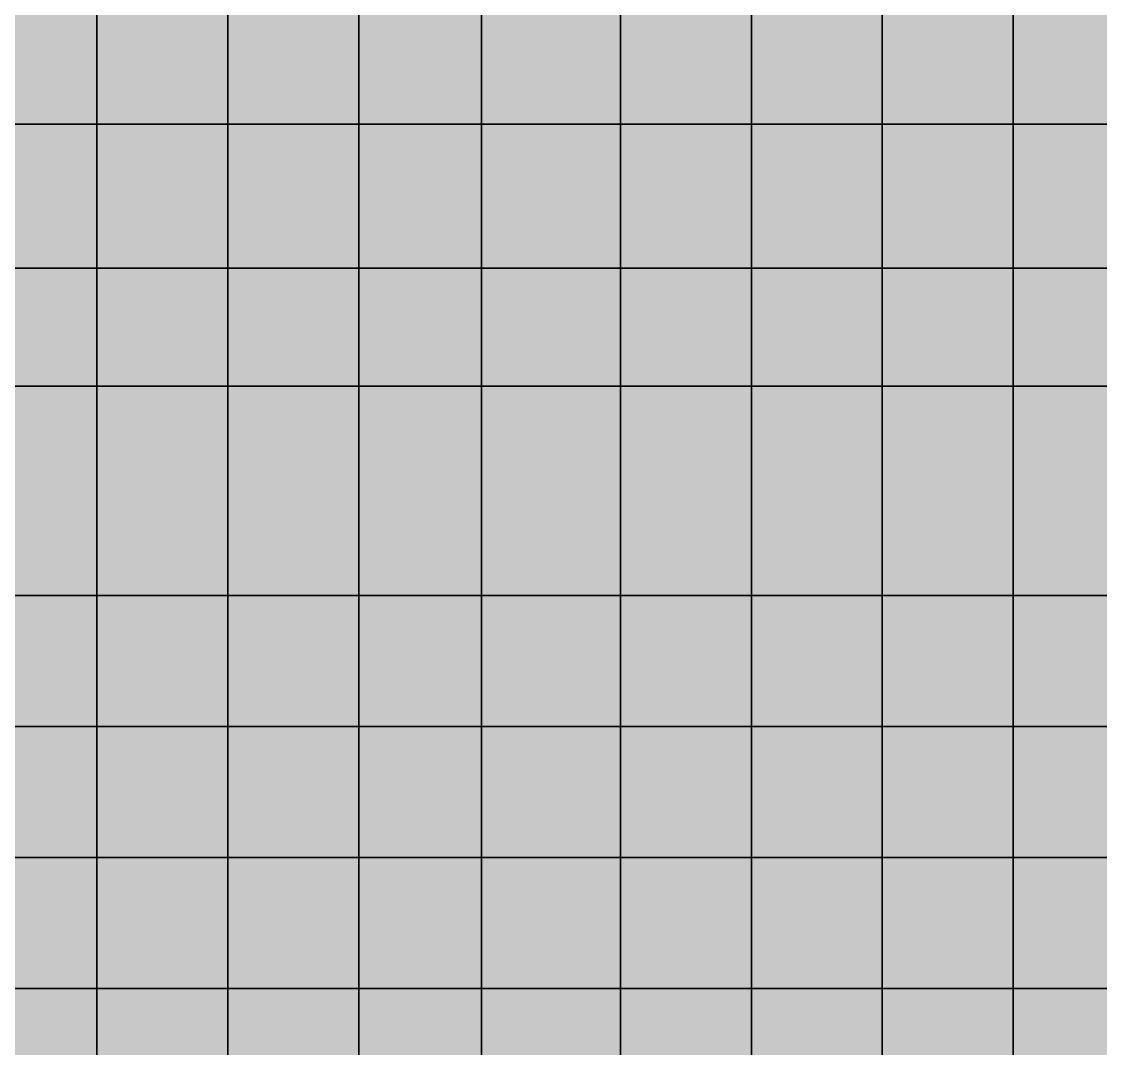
# Model space of a CAD drawing. Header units: inches. Extents: x -100 to 147, y -140 to 41.
# Drawn here: x 8.74 to 16.98, y -33.56 to -25.72 of the extents above; entities that cross this region are included whole.
import ezdxf

# ---------------------------------------------------------------- set-up
doc = ezdxf.new("R2010")
doc.units = ezdxf.units.IN
doc.header["$MEASUREMENT"] = 0
for name, color, linetype in [('Contour 1-01', 7, 'Continuous'), ('Contour 1-02', 7, 'Continuous'), ('Contour 1-03', 7, 'Continuous'), ('Mesh-Ag1', 7, 'Continuous'), ('Mesh-CDM(100%)_Ac1①', 7, 'Continuous'), ('Mesh-CDM(50%)_Ac1①', 7, 'Continuous'), ('Mesh-CDM(50%)_Acs', 7, 'Continuous'), ('Undeformed Mesh-Ag1', 7, 'Continuous'), ('Undeformed Mesh-CDM(100%)_Ac1①', 7, 'Continuous'), ('Undeformed Mesh-CDM(50%)_Ac1①', 7, 'Continuous'), ('Undeformed Mesh-CDM(50%)_Acs', 7, 'Continuous')]:
    doc.layers.add(name, color=color, linetype=linetype)

msp = doc.modelspace()

# ---------------------------------------------------------------- linework, layer by layer
at = {"color": 7, "true_color": 0xffffff, "transparency": 33554687}
for points in [[(8.311025, -26.5), (9.311025, -26.5), (9.311025, -25.5)], [(8.311025, -26.5), (9.311025, -25.5), (8.311025, -25.5)], [(9.311025, -26.5), (10.31103, -26.5), (10.31103, -25.5)], [(9.311025, -26.5), (10.31103, -25.5), (9.311025, -25.5)], [(10.31103, -26.5), (11.31103, -26.5), (11.31103, -25.5)], [(10.31103, -26.5), (11.31103, -25.5), (10.31103, -25.5)], [(11.31103, -26.5), (12.25, -26.5), (12.25, -25.5)], [(11.31103, -26.5), (12.25, -25.5), (11.31103, -25.5)], [(12.25, -26.5), (13.31103, -26.5), (13.31103, -25.5)], [(12.25, -26.5), (13.31103, -25.5), (12.25, -25.5)], [(13.31103, -26.5), (14.31103, -26.5), (14.31103, -25.5)], [(13.31103, -26.5), (14.31103, -25.5), (13.31103, -25.5)], [(14.31103, -26.5), (15.31103, -26.5), (15.31103, -25.5)], [(14.31103, -26.5), (15.31103, -25.5), (14.31103, -25.5)], [(15.31103, -26.5), (16.31103, -26.5), (16.31103, -25.5)], [(15.31103, -26.5), (16.31103, -25.5), (15.31103, -25.5)], [(16.31103, -26.5), (17.31103, -26.5), (17.31103, -25.5)], [(16.31103, -26.5), (17.31103, -25.5), (16.31103, -25.5)], [(8.311025, -27.6), (9.311025, -27.6), (9.311025, -26.5)], [(8.311025, -27.6), (9.311025, -26.5), (8.311025, -26.5)], [(9.311025, -27.6), (10.31103, -27.6), (10.31103, -26.5)], [(9.311025, -27.6), (10.31103, -26.5), (9.311025, -26.5)], [(10.31103, -27.6), (11.31103, -27.6), (11.31103, -26.5)], [(10.31103, -27.6), (11.31103, -26.5), (10.31103, -26.5)], [(11.31103, -27.6), (12.25, -27.6), (12.25, -26.5)], [(11.31103, -27.6), (12.25, -26.5), (11.31103, -26.5)], [(12.25, -27.6), (13.31103, -27.6), (13.31103, -26.5)], [(12.25, -27.6), (13.31103, -26.5), (12.25, -26.5)], [(13.31103, -27.6), (14.31103, -27.6), (14.31103, -26.5)], [(13.31103, -27.6), (14.31103, -26.5), (13.31103, -26.5)], [(14.31103, -27.6), (15.31103, -27.6), (15.31103, -26.5)], [(14.31103, -27.6), (15.31103, -26.5), (14.31103, -26.5)], [(15.31103, -27.6), (16.31103, -27.6), (16.31103, -26.5)], [(15.31103, -27.6), (16.31103, -26.5), (15.31103, -26.5)], [(16.31103, -27.6), (17.31103, -27.6), (17.31103, -26.5)], [(16.31103, -27.6), (17.31103, -26.5), (16.31103, -26.5)], [(8.311025, -28.5), (9.311025, -28.5), (9.311025, -27.6)], [(8.311025, -28.5), (9.311025, -27.6), (8.311025, -27.6)], [(9.311025, -28.5), (10.31103, -28.5), (10.31103, -27.6)], [(9.311025, -28.5), (10.31103, -27.6), (9.311025, -27.6)], [(10.31103, -28.5), (11.31103, -28.5), (11.31103, -27.6)], [(10.31103, -28.5), (11.31103, -27.6), (10.31103, -27.6)], [(11.31103, -28.5), (12.25, -28.5), (12.25, -27.6)], [(11.31103, -28.5), (12.25, -27.6), (11.31103, -27.6)], [(12.25, -28.5), (13.31103, -28.5), (13.31103, -27.6)], [(12.25, -28.5), (13.31103, -27.6), (12.25, -27.6)], [(13.31103, -28.5), (14.31103, -28.5), (14.31103, -27.6)], [(13.31103, -28.5), (14.31103, -27.6), (13.31103, -27.6)], [(14.31103, -28.5), (15.31103, -28.5), (15.31103, -27.6)], [(14.31103, -28.5), (15.31103, -27.6), (14.31103, -27.6)], [(15.31103, -28.5), (16.31103, -28.5), (16.31103, -27.6)], [(15.31103, -28.5), (16.31103, -27.6), (15.31103, -27.6)], [(16.31103, -28.5), (17.31103, -28.5), (17.31103, -27.6)], [(16.31103, -28.5), (17.31103, -27.6), (16.31103, -27.6)], [(9.311025, -28.5), (8.311025, -28.5), (8.311025, -30.1)], [(9.311025, -28.5), (8.311025, -30.1), (9.311025, -30.1)], [(10.31103, -28.5), (9.311025, -28.5), (9.311025, -30.1)], [(10.31103, -28.5), (9.311025, -30.1), (10.31103, -30.1)], [(10.31103, -28.5), (10.31103, -30.1), (11.31103, -30.1)], [(10.31103, -28.5), (11.31103, -30.1), (11.31103, -28.5)], [(12.25, -28.5), (11.31103, -28.5), (11.31103, -30.1)], [(12.25, -28.5), (11.31103, -30.1), (12.25, -30.1)], [(13.31103, -28.5), (12.25, -28.5), (12.25, -30.1)], [(13.31103, -28.5), (12.25, -30.1), (13.31103, -30.1)], [(13.31103, -28.5), (13.31103, -30.1), (14.31103, -30.1)], [(13.31103, -28.5), (14.31103, -30.1), (14.31103, -28.5)], [(15.31103, -28.5), (14.31103, -28.5), (14.31103, -30.1)], [(15.31103, -28.5), (14.31103, -30.1), (15.31103, -30.1)], [(16.31103, -28.5), (15.31103, -28.5), (15.31103, -30.1)], [(16.31103, -28.5), (15.31103, -30.1), (16.31103, -30.1)], [(17.31103, -28.5), (16.31103, -28.5), (16.31103, -30.1)], [(17.31103, -28.5), (16.31103, -30.1), (17.31103, -30.1)], [(8.311025, -31.1), (9.311025, -31.1), (9.311025, -30.1)], [(8.311025, -31.1), (9.311025, -30.1), (8.311025, -30.1)], [(9.311025, -31.1), (10.31103, -31.1), (10.31103, -30.1)], [(9.311025, -31.1), (10.31103, -30.1), (9.311025, -30.1)], [(10.31103, -31.1), (11.31103, -31.1), (11.31103, -30.1)], [(10.31103, -31.1), (11.31103, -30.1), (10.31103, -30.1)], [(11.31103, -31.1), (12.25, -31.1), (12.25, -30.1)], [(11.31103, -31.1), (12.25, -30.1), (11.31103, -30.1)], [(12.25, -31.1), (13.31103, -31.1), (13.31103, -30.1)], [(12.25, -31.1), (13.31103, -30.1), (12.25, -30.1)], [(13.31103, -31.1), (14.31103, -31.1), (14.31103, -30.1)], [(13.31103, -31.1), (14.31103, -30.1), (13.31103, -30.1)], [(14.31103, -31.1), (15.31103, -31.1), (15.31103, -30.1)], [(14.31103, -31.1), (15.31103, -30.1), (14.31103, -30.1)], [(15.31103, -31.1), (16.31103, -31.1), (16.31103, -30.1)], [(15.31103, -31.1), (16.31103, -30.1), (15.31103, -30.1)], [(16.31103, -31.1), (17.31103, -31.1), (17.31103, -30.1)], [(16.31103, -31.1), (17.31103, -30.1), (16.31103, -30.1)], [(9.311025, -31.1), (8.311025, -31.1), (8.311025, -32.1)], [(9.311025, -31.1), (8.311025, -32.1), (9.311025, -32.1)], [(10.31103, -31.1), (9.311025, -31.1), (9.311025, -32.1)], [(10.31103, -31.1), (9.311025, -32.1), (10.31103, -32.1)], [(10.31103, -31.1), (10.31103, -32.1), (11.31103, -32.1)], [(10.31103, -31.1), (11.31103, -32.1), (11.31103, -31.1)], [(12.25, -31.1), (11.31103, -31.1), (11.31103, -32.1)], [(12.25, -31.1), (11.31103, -32.1), (12.25, -32.1)], [(13.31103, -31.1), (12.25, -31.1), (12.25, -32.1)], [(13.31103, -31.1), (12.25, -32.1), (13.31103, -32.1)], [(13.31103, -31.1), (13.31103, -32.1), (14.31103, -32.1)], [(13.31103, -31.1), (14.31103, -32.1), (14.31103, -31.1)], [(15.31103, -31.1), (14.31103, -31.1), (14.31103, -32.1)], [(15.31103, -31.1), (14.31103, -32.1), (15.31103, -32.1)], [(16.31103, -31.1), (15.31103, -31.1), (15.31103, -32.1)], [(16.31103, -31.1), (15.31103, -32.1), (16.31103, -32.1)], [(17.31103, -31.1), (16.31103, -31.1), (16.31103, -32.1)], [(17.31103, -31.1), (16.31103, -32.1), (17.31103, -32.1)], [(8.311025, -33.1), (9.311025, -33.1), (9.311025, -32.1)], [(8.311025, -33.1), (9.311025, -32.1), (8.311025, -32.1)], [(9.311025, -33.1), (10.31103, -33.1), (10.31103, -32.1)], [(9.311025, -33.1), (10.31103, -32.1), (9.311025, -32.1)], [(10.31103, -33.1), (11.31103, -33.1), (11.31103, -32.1)], [(10.31103, -33.1), (11.31103, -32.1), (10.31103, -32.1)], [(11.31103, -33.1), (12.25, -33.1), (12.25, -32.1)], [(11.31103, -33.1), (12.25, -32.1), (11.31103, -32.1)], [(12.25, -33.1), (13.31103, -33.1), (13.31103, -32.1)], [(12.25, -33.1), (13.31103, -32.1), (12.25, -32.1)], [(13.31103, -33.1), (14.31103, -33.1), (14.31103, -32.1)], [(13.31103, -33.1), (14.31103, -32.1), (13.31103, -32.1)], [(14.31103, -33.1), (15.31103, -33.1), (15.31103, -32.1)], [(14.31103, -33.1), (15.31103, -32.1), (14.31103, -32.1)], [(15.31103, -33.1), (16.31103, -33.1), (16.31103, -32.1)], [(15.31103, -33.1), (16.31103, -32.1), (15.31103, -32.1)], [(16.31103, -33.1), (17.31103, -33.1), (17.31103, -32.1)], [(16.31103, -33.1), (17.31103, -32.1), (16.31103, -32.1)], [(8.311025, -33.9), (9.311025, -33.9), (9.311025, -33.1)], [(8.311025, -33.9), (9.311025, -33.1), (8.311025, -33.1)], [(9.311025, -33.9), (10.31103, -33.9), (10.31103, -33.1)], [(9.311025, -33.9), (10.31103, -33.1), (9.311025, -33.1)], [(10.31103, -33.9), (11.31103, -33.9), (11.31103, -33.1)], [(10.31103, -33.9), (11.31103, -33.1), (10.31103, -33.1)], [(11.31103, -33.9), (12.25, -33.9), (12.25, -33.1)], [(11.31103, -33.9), (12.25, -33.1), (11.31103, -33.1)], [(12.25, -33.9), (13.31103, -33.9), (13.31103, -33.1)], [(12.25, -33.9), (13.31103, -33.1), (12.25, -33.1)], [(13.31103, -33.9), (14.31103, -33.9), (14.31103, -33.1)], [(13.31103, -33.9), (14.31103, -33.1), (13.31103, -33.1)], [(14.31103, -33.9), (15.31103, -33.9), (15.31103, -33.1)], [(14.31103, -33.9), (15.31103, -33.1), (14.31103, -33.1)], [(15.31103, -33.9), (16.31103, -33.9), (16.31103, -33.1)], [(15.31103, -33.9), (16.31103, -33.1), (15.31103, -33.1)], [(16.31103, -33.9), (17.31103, -33.9), (17.31103, -33.1)], [(16.31103, -33.9), (17.31103, -33.1), (16.31103, -33.1)]]:
    msp.add_solid(points, dxfattribs=at)
at = {"layer": 'Contour 1-01', "color": 5, "true_color": 0x0000ff}
for points in [[(8.311025, -26.5), (9.311025, -26.5), (9.311025, -25.5)], [(8.311025, -26.5), (9.311025, -25.5), (8.311025, -25.5)], [(9.311025, -26.5), (10.31103, -26.5), (10.31103, -25.5)], [(9.311025, -26.5), (10.31103, -25.5), (9.311025, -25.5)], [(10.31103, -26.5), (11.31103, -26.5), (11.31103, -25.5)], [(10.31103, -26.5), (11.31103, -25.5), (10.31103, -25.5)], [(11.31103, -26.5), (12.25, -26.5), (12.25, -25.5)], [(11.31103, -26.5), (12.25, -25.5), (11.31103, -25.5)], [(12.25, -26.5), (13.31103, -26.5), (13.31103, -25.5)], [(12.25, -26.5), (13.31103, -25.5), (12.25, -25.5)], [(13.31103, -26.5), (14.31103, -26.5), (14.31103, -25.5)], [(13.31103, -26.5), (14.31103, -25.5), (13.31103, -25.5)], [(14.31103, -26.5), (15.31103, -26.5), (15.31103, -25.5)], [(14.31103, -26.5), (15.31103, -25.5), (14.31103, -25.5)], [(15.31103, -26.5), (16.31103, -26.5), (16.31103, -25.5)], [(15.31103, -26.5), (16.31103, -25.5), (15.31103, -25.5)], [(16.31103, -26.5), (17.31103, -26.5), (17.31103, -25.5)], [(16.31103, -26.5), (17.31103, -25.5), (16.31103, -25.5)], [(8.311025, -27.6), (9.311025, -27.6), (9.311025, -26.5)], [(8.311025, -27.6), (9.311025, -26.5), (8.311025, -26.5)], [(9.311025, -27.6), (10.31103, -27.6), (10.31103, -26.5)], [(9.311025, -27.6), (10.31103, -26.5), (9.311025, -26.5)], [(10.31103, -27.6), (11.31103, -27.6), (11.31103, -26.5)], [(10.31103, -27.6), (11.31103, -26.5), (10.31103, -26.5)], [(11.31103, -27.6), (12.25, -27.6), (12.25, -26.5)], [(11.31103, -27.6), (12.25, -26.5), (11.31103, -26.5)], [(12.25, -27.6), (13.31103, -27.6), (13.31103, -26.5)], [(12.25, -27.6), (13.31103, -26.5), (12.25, -26.5)], [(13.31103, -27.6), (14.31103, -27.6), (14.31103, -26.5)], [(13.31103, -27.6), (14.31103, -26.5), (13.31103, -26.5)], [(14.31103, -27.6), (15.31103, -27.6), (15.31103, -26.5)], [(14.31103, -27.6), (15.31103, -26.5), (14.31103, -26.5)], [(15.31103, -27.6), (16.31103, -27.6), (16.31103, -26.5)], [(15.31103, -27.6), (16.31103, -26.5), (15.31103, -26.5)], [(16.31103, -27.6), (17.31103, -27.6), (17.31103, -26.5)], [(16.31103, -27.6), (17.31103, -26.5), (16.31103, -26.5)], [(8.311025, -28.5), (9.311025, -28.5), (9.311025, -27.6)], [(8.311025, -28.5), (9.311025, -27.6), (8.311025, -27.6)], [(9.311025, -28.5), (10.31103, -28.5), (10.31103, -27.6)], [(9.311025, -28.5), (10.31103, -27.6), (9.311025, -27.6)], [(10.31103, -28.5), (11.31103, -28.5), (11.31103, -27.6)], [(10.31103, -28.5), (11.31103, -27.6), (10.31103, -27.6)], [(11.31103, -28.5), (12.25, -28.5), (12.25, -27.6)], [(11.31103, -28.5), (12.25, -27.6), (11.31103, -27.6)], [(12.25, -28.5), (13.31103, -28.5), (13.31103, -27.6)], [(12.25, -28.5), (13.31103, -27.6), (12.25, -27.6)], [(13.31103, -28.5), (14.31103, -28.5), (14.31103, -27.6)], [(13.31103, -28.5), (14.31103, -27.6), (13.31103, -27.6)], [(14.31103, -28.5), (15.31103, -28.5), (15.31103, -27.6)], [(14.31103, -28.5), (15.31103, -27.6), (14.31103, -27.6)], [(15.31103, -28.5), (16.31103, -28.5), (16.31103, -27.6)], [(15.31103, -28.5), (16.31103, -27.6), (15.31103, -27.6)], [(16.31103, -28.5), (17.31103, -28.5), (17.31103, -27.6)], [(16.31103, -28.5), (17.31103, -27.6), (16.31103, -27.6)], [(9.311025, -28.5), (8.311025, -28.5), (8.311025, -30.1)], [(9.311025, -28.5), (8.311025, -30.1), (9.311025, -30.1)], [(10.31103, -28.5), (9.311025, -28.5), (9.311025, -30.1)], [(10.31103, -28.5), (9.311025, -30.1), (10.31103, -30.1)], [(10.31103, -28.5), (10.31103, -30.1), (11.31103, -30.1)], [(10.31103, -28.5), (11.31103, -30.1), (11.31103, -28.5)], [(12.25, -28.5), (11.31103, -28.5), (11.31103, -30.1)], [(12.25, -28.5), (11.31103, -30.1), (12.25, -30.1)], [(13.31103, -28.5), (12.25, -28.5), (12.25, -30.1)], [(13.31103, -28.5), (12.25, -30.1), (13.31103, -30.1)], [(13.31103, -28.5), (13.31103, -30.1), (14.31103, -30.1)], [(13.31103, -28.5), (14.31103, -30.1), (14.31103, -28.5)], [(15.31103, -28.5), (14.31103, -28.5), (14.31103, -30.1)], [(15.31103, -28.5), (14.31103, -30.1), (15.31103, -30.1)], [(16.31103, -28.5), (15.31103, -28.5), (15.31103, -30.1)], [(16.31103, -28.5), (15.31103, -30.1), (16.31103, -30.1)], [(17.31103, -28.5), (16.31103, -28.5), (16.31103, -30.1)], [(17.31103, -28.5), (16.31103, -30.1), (17.31103, -30.1)], [(8.311025, -31.1), (9.311025, -31.1), (9.311025, -30.1)], [(8.311025, -31.1), (9.311025, -30.1), (8.311025, -30.1)], [(9.311025, -31.1), (10.31103, -31.1), (10.31103, -30.1)], [(9.311025, -31.1), (10.31103, -30.1), (9.311025, -30.1)], [(10.31103, -31.1), (11.31103, -31.1), (11.31103, -30.1)], [(10.31103, -31.1), (11.31103, -30.1), (10.31103, -30.1)], [(11.31103, -31.1), (12.25, -31.1), (12.25, -30.1)], [(11.31103, -31.1), (12.25, -30.1), (11.31103, -30.1)], [(12.25, -31.1), (13.31103, -31.1), (13.31103, -30.1)], [(12.25, -31.1), (13.31103, -30.1), (12.25, -30.1)], [(13.31103, -31.1), (14.31103, -31.1), (14.31103, -30.1)], [(13.31103, -31.1), (14.31103, -30.1), (13.31103, -30.1)], [(14.31103, -31.1), (15.31103, -31.1), (15.31103, -30.1)], [(14.31103, -31.1), (15.31103, -30.1), (14.31103, -30.1)], [(15.31103, -31.1), (16.31103, -31.1), (16.31103, -30.1)], [(15.31103, -31.1), (16.31103, -30.1), (15.31103, -30.1)], [(16.31103, -31.1), (17.31103, -31.1), (17.31103, -30.1)], [(16.31103, -31.1), (17.31103, -30.1), (16.31103, -30.1)], [(9.311025, -31.1), (8.311025, -31.1), (8.311025, -32.1)], [(9.311025, -31.1), (8.311025, -32.1), (9.311025, -32.1)], [(10.31103, -31.1), (9.311025, -31.1), (9.311025, -32.1)], [(10.31103, -31.1), (9.311025, -32.1), (10.31103, -32.1)], [(10.31103, -31.1), (10.31103, -32.1), (11.31103, -32.1)], [(10.31103, -31.1), (11.31103, -32.1), (11.31103, -31.1)], [(12.25, -31.1), (11.31103, -31.1), (11.31103, -32.1)], [(12.25, -31.1), (11.31103, -32.1), (12.25, -32.1)], [(13.31103, -31.1), (12.25, -31.1), (12.25, -32.1)], [(13.31103, -31.1), (12.25, -32.1), (13.31103, -32.1)], [(13.31103, -31.1), (13.31103, -32.1), (14.31103, -32.1)], [(13.31103, -31.1), (14.31103, -32.1), (14.31103, -31.1)], [(15.31103, -31.1), (14.31103, -31.1), (14.31103, -32.1)], [(15.31103, -31.1), (14.31103, -32.1), (15.31103, -32.1)], [(16.31103, -31.1), (15.31103, -31.1), (15.31103, -32.1)], [(16.31103, -31.1), (15.31103, -32.1), (16.31103, -32.1)], [(17.31103, -31.1), (16.31103, -31.1), (16.31103, -32.1)], [(17.31103, -31.1), (16.31103, -32.1), (17.31103, -32.1)], [(8.311025, -33.1), (9.311025, -33.1), (9.311025, -32.1)], [(8.311025, -33.1), (9.311025, -32.1), (8.311025, -32.1)], [(9.311025, -33.1), (10.31103, -33.1), (10.31103, -32.1)], [(9.311025, -33.1), (10.31103, -32.1), (9.311025, -32.1)], [(10.31103, -33.1), (11.31103, -33.1), (11.31103, -32.1)], [(10.31103, -33.1), (11.31103, -32.1), (10.31103, -32.1)], [(11.31103, -33.1), (12.25, -33.1), (12.25, -32.1)], [(11.31103, -33.1), (12.25, -32.1), (11.31103, -32.1)], [(12.25, -33.1), (13.31103, -33.1), (13.31103, -32.1)], [(12.25, -33.1), (13.31103, -32.1), (12.25, -32.1)], [(13.31103, -33.1), (14.31103, -33.1), (14.31103, -32.1)], [(13.31103, -33.1), (14.31103, -32.1), (13.31103, -32.1)], [(14.31103, -33.1), (15.31103, -33.1), (15.31103, -32.1)], [(14.31103, -33.1), (15.31103, -32.1), (14.31103, -32.1)], [(15.31103, -33.1), (16.31103, -33.1), (16.31103, -32.1)], [(15.31103, -33.1), (16.31103, -32.1), (15.31103, -32.1)], [(16.31103, -33.1), (17.31103, -33.1), (17.31103, -32.1)], [(16.31103, -33.1), (17.31103, -32.1), (16.31103, -32.1)]]:
    msp.add_solid(points, dxfattribs=at)
at = {"layer": 'Contour 1-02', "color": 150, "true_color": 0x0071ff}
for points in [[(8.311025, -33.9), (9.311025, -33.9), (9.311025, -33.1)], [(8.311025, -33.9), (9.311025, -33.1), (8.311025, -33.1)], [(9.311025, -33.9), (10.31103, -33.9), (10.31103, -33.1)], [(9.311025, -33.9), (10.31103, -33.1), (9.311025, -33.1)], [(10.31103, -33.9), (11.31103, -33.9), (11.31103, -33.1)], [(10.31103, -33.9), (11.31103, -33.1), (10.31103, -33.1)], [(11.31103, -33.9), (12.25, -33.9), (12.25, -33.1)], [(11.31103, -33.9), (12.25, -33.1), (11.31103, -33.1)], [(12.25, -33.9), (13.31103, -33.9), (13.31103, -33.1)], [(12.25, -33.9), (13.31103, -33.1), (12.25, -33.1)], [(13.31103, -33.9), (14.31103, -33.9), (14.31103, -33.1)], [(13.31103, -33.9), (14.31103, -33.1), (13.31103, -33.1)], [(14.31103, -33.9), (15.31103, -33.9), (15.31103, -33.1)], [(14.31103, -33.9), (15.31103, -33.1), (14.31103, -33.1)], [(15.31103, -33.9), (16.31103, -33.9), (16.31103, -33.1)], [(15.31103, -33.9), (16.31103, -33.1), (15.31103, -33.1)]]:
    msp.add_solid(points, dxfattribs=at)
at = {"layer": 'Contour 1-03', "color": 4, "true_color": 0x00e2ff}
for points in [[(16.31103, -33.9), (17.31103, -33.9), (17.31103, -33.1)], [(16.31103, -33.9), (17.31103, -33.1), (16.31103, -33.1)]]:
    msp.add_solid(points, dxfattribs=at)
at = {"layer": 'Mesh-Ag1', "color": 18, "true_color": 0x000000, "transparency": 33554559}
for p, q in [((9.311025, -33.1), (8.311025, -33.1)), ((9.311025, -33.9), (9.311025, -33.1)), ((10.31103, -33.1), (9.311025, -33.1)), ((9.311025, -33.1), (9.311025, -33.9)), ((10.31103, -33.9), (10.31103, -33.1)), ((11.31103, -33.1), (10.31103, -33.1)), ((10.31103, -33.1), (10.31103, -33.9)), ((11.31103, -33.9), (11.31103, -33.1)), ((12.25, -33.1), (11.31103, -33.1)), ((11.31103, -33.1), (11.31103, -33.9)), ((12.25, -33.9), (12.25, -33.1)), ((13.31103, -33.1), (12.25, -33.1)), ((12.25, -33.1), (12.25, -33.9)), ((13.31103, -33.9), (13.31103, -33.1)), ((14.31103, -33.1), (13.31103, -33.1)), ((13.31103, -33.1), (13.31103, -33.9)), ((14.31103, -33.9), (14.31103, -33.1)), ((15.31103, -33.1), (14.31103, -33.1)), ((14.31103, -33.1), (14.31103, -33.9)), ((15.31103, -33.9), (15.31103, -33.1)), ((16.31103, -33.1), (15.31103, -33.1)), ((15.31103, -33.1), (15.31103, -33.9)), ((16.31103, -33.9), (16.31103, -33.1)), ((17.31103, -33.1), (16.31103, -33.1)), ((16.31103, -33.1), (16.31103, -33.9))]:
    msp.add_line(p, q, dxfattribs=at)
at = {"layer": 'Mesh-CDM(100%)_Ac1①', "color": 18, "true_color": 0x000000, "transparency": 33554559}
for p, q in [((9.311025, -26.5), (9.311025, -25.5)), ((9.311025, -25.5), (9.311025, -26.5)), ((10.31103, -26.5), (10.31103, -25.5)), ((10.31103, -25.5), (10.31103, -26.5)), ((11.31103, -26.5), (11.31103, -25.5)), ((11.31103, -25.5), (11.31103, -26.5)), ((12.25, -26.5), (12.25, -25.5)), ((12.25, -25.5), (12.25, -26.5)), ((13.31103, -26.5), (13.31103, -25.5)), ((13.31103, -25.5), (13.31103, -26.5)), ((14.31103, -26.5), (14.31103, -25.5)), ((14.31103, -25.5), (14.31103, -26.5)), ((15.31103, -26.5), (15.31103, -25.5)), ((15.31103, -25.5), (15.31103, -26.5)), ((16.31103, -26.5), (16.31103, -25.5)), ((16.31103, -25.5), (16.31103, -26.5)), ((9.311025, -26.5), (8.311025, -26.5)), ((8.311025, -26.5), (9.311025, -26.5)), ((9.311025, -27.6), (9.311025, -26.5)), ((10.31103, -26.5), (9.311025, -26.5)), ((9.311025, -26.5), (9.311025, -27.6)), ((9.311025, -26.5), (10.31103, -26.5)), ((10.31103, -27.6), (10.31103, -26.5)), ((11.31103, -26.5), (10.31103, -26.5)), ((10.31103, -26.5), (10.31103, -27.6)), ((10.31103, -26.5), (11.31103, -26.5)), ((11.31103, -27.6), (11.31103, -26.5)), ((12.25, -26.5), (11.31103, -26.5)), ((11.31103, -26.5), (11.31103, -27.6)), ((11.31103, -26.5), (12.25, -26.5)), ((12.25, -27.6), (12.25, -26.5)), ((13.31103, -26.5), (12.25, -26.5)), ((12.25, -26.5), (12.25, -27.6)), ((12.25, -26.5), (13.31103, -26.5)), ((13.31103, -27.6), (13.31103, -26.5)), ((14.31103, -26.5), (13.31103, -26.5)), ((13.31103, -26.5), (13.31103, -27.6)), ((13.31103, -26.5), (14.31103, -26.5)), ((14.31103, -27.6), (14.31103, -26.5)), ((14.31103, -26.5), (15.31103, -26.5)), ((15.31103, -26.5), (14.31103, -26.5)), ((14.31103, -26.5), (14.31103, -27.6)), ((15.31103, -27.6), (15.31103, -26.5)), ((16.31103, -26.5), (15.31103, -26.5)), ((15.31103, -26.5), (15.31103, -27.6)), ((15.31103, -26.5), (16.31103, -26.5)), ((16.31103, -27.6), (16.31103, -26.5)), ((17.31103, -26.5), (16.31103, -26.5)), ((16.31103, -26.5), (16.31103, -27.6)), ((16.31103, -26.5), (17.31103, -26.5)), ((9.311025, -27.6), (8.311025, -27.6)), ((8.311025, -27.6), (9.311025, -27.6)), ((9.311025, -28.5), (9.311025, -27.6)), ((10.31103, -27.6), (9.311025, -27.6)), ((9.311025, -27.6), (9.311025, -28.5)), ((9.311025, -27.6), (10.31103, -27.6)), ((10.31103, -28.5), (10.31103, -27.6)), ((11.31103, -27.6), (10.31103, -27.6)), ((10.31103, -27.6), (10.31103, -28.5)), ((10.31103, -27.6), (11.31103, -27.6)), ((11.31103, -28.5), (11.31103, -27.6)), ((12.25, -27.6), (11.31103, -27.6)), ((11.31103, -27.6), (11.31103, -28.5)), ((11.31103, -27.6), (12.25, -27.6)), ((12.25, -28.5), (12.25, -27.6)), ((13.31103, -27.6), (12.25, -27.6)), ((12.25, -27.6), (12.25, -28.5)), ((12.25, -27.6), (13.31103, -27.6)), ((13.31103, -28.5), (13.31103, -27.6)), ((14.31103, -27.6), (13.31103, -27.6)), ((13.31103, -27.6), (13.31103, -28.5)), ((13.31103, -27.6), (14.31103, -27.6)), ((14.31103, -28.5), (14.31103, -27.6)), ((15.31103, -27.6), (14.31103, -27.6)), ((14.31103, -27.6), (14.31103, -28.5)), ((14.31103, -27.6), (15.31103, -27.6)), ((15.31103, -28.5), (15.31103, -27.6)), ((16.31103, -27.6), (15.31103, -27.6)), ((15.31103, -27.6), (15.31103, -28.5)), ((15.31103, -27.6), (16.31103, -27.6)), ((16.31103, -28.5), (16.31103, -27.6)), ((17.31103, -27.6), (16.31103, -27.6)), ((16.31103, -27.6), (16.31103, -28.5)), ((16.31103, -27.6), (17.31103, -27.6)), ((8.311025, -28.5), (9.311025, -28.5)), ((9.311025, -28.5), (10.31103, -28.5)), ((10.31103, -28.5), (11.31103, -28.5)), ((11.31103, -28.5), (12.25, -28.5)), ((12.25, -28.5), (13.31103, -28.5)), ((13.31103, -28.5), (14.31103, -28.5)), ((14.31103, -28.5), (15.31103, -28.5)), ((15.31103, -28.5), (16.31103, -28.5)), ((16.31103, -28.5), (17.31103, -28.5))]:
    msp.add_line(p, q, dxfattribs=at)
at = {"layer": 'Mesh-CDM(50%)_Ac1①', "color": 18, "true_color": 0x000000, "transparency": 33554559}
for p, q in [((9.311025, -28.5), (8.311025, -28.5)), ((9.311025, -30.1), (9.311025, -28.5)), ((10.31103, -28.5), (9.311025, -28.5)), ((9.311025, -28.5), (9.311025, -30.1)), ((10.31103, -30.1), (10.31103, -28.5)), ((10.31103, -28.5), (10.31103, -30.1)), ((11.31103, -28.5), (10.31103, -28.5)), ((11.31103, -30.1), (11.31103, -28.5)), ((12.25, -28.5), (11.31103, -28.5)), ((11.31103, -28.5), (11.31103, -30.1)), ((12.25, -30.1), (12.25, -28.5)), ((13.31103, -28.5), (12.25, -28.5)), ((12.25, -28.5), (12.25, -30.1)), ((13.31103, -30.1), (13.31103, -28.5)), ((13.31103, -28.5), (13.31103, -30.1)), ((14.31103, -28.5), (13.31103, -28.5)), ((14.31103, -30.1), (14.31103, -28.5)), ((15.31103, -28.5), (14.31103, -28.5)), ((14.31103, -28.5), (14.31103, -30.1)), ((15.31103, -30.1), (15.31103, -28.5)), ((16.31103, -28.5), (15.31103, -28.5)), ((15.31103, -28.5), (15.31103, -30.1)), ((16.31103, -30.1), (16.31103, -28.5)), ((17.31103, -28.5), (16.31103, -28.5)), ((16.31103, -28.5), (16.31103, -30.1)), ((8.311025, -30.1), (9.311025, -30.1)), ((9.311025, -30.1), (10.31103, -30.1)), ((10.31103, -30.1), (11.31103, -30.1)), ((11.31103, -30.1), (12.25, -30.1)), ((12.25, -30.1), (13.31103, -30.1)), ((13.31103, -30.1), (14.31103, -30.1)), ((14.31103, -30.1), (15.31103, -30.1)), ((15.31103, -30.1), (16.31103, -30.1)), ((16.31103, -30.1), (17.31103, -30.1))]:
    msp.add_line(p, q, dxfattribs=at)
at = {"layer": 'Mesh-CDM(50%)_Acs', "color": 18, "true_color": 0x000000, "transparency": 33554559}
for p, q in [((9.311025, -30.1), (8.311025, -30.1)), ((9.311025, -31.1), (9.311025, -30.1)), ((10.31103, -30.1), (9.311025, -30.1)), ((9.311025, -30.1), (9.311025, -31.1)), ((10.31103, -31.1), (10.31103, -30.1)), ((11.31103, -30.1), (10.31103, -30.1)), ((10.31103, -30.1), (10.31103, -31.1)), ((11.31103, -31.1), (11.31103, -30.1)), ((12.25, -30.1), (11.31103, -30.1)), ((11.31103, -30.1), (11.31103, -31.1)), ((12.25, -31.1), (12.25, -30.1)), ((13.31103, -30.1), (12.25, -30.1)), ((12.25, -30.1), (12.25, -31.1)), ((13.31103, -31.1), (13.31103, -30.1)), ((14.31103, -30.1), (13.31103, -30.1)), ((13.31103, -30.1), (13.31103, -31.1)), ((14.31103, -31.1), (14.31103, -30.1)), ((15.31103, -30.1), (14.31103, -30.1)), ((14.31103, -30.1), (14.31103, -31.1)), ((15.31103, -31.1), (15.31103, -30.1)), ((16.31103, -30.1), (15.31103, -30.1)), ((15.31103, -30.1), (15.31103, -31.1)), ((16.31103, -31.1), (16.31103, -30.1)), ((17.31103, -30.1), (16.31103, -30.1)), ((16.31103, -30.1), (16.31103, -31.1)), ((9.311025, -31.1), (8.311025, -31.1)), ((8.311025, -31.1), (9.311025, -31.1)), ((9.311025, -32.1), (9.311025, -31.1)), ((10.31103, -31.1), (9.311025, -31.1)), ((9.311025, -31.1), (9.311025, -32.1)), ((9.311025, -31.1), (10.31103, -31.1)), ((10.31103, -32.1), (10.31103, -31.1)), ((10.31103, -31.1), (10.31103, -32.1)), ((11.31103, -31.1), (10.31103, -31.1)), ((10.31103, -31.1), (11.31103, -31.1)), ((11.31103, -32.1), (11.31103, -31.1)), ((12.25, -31.1), (11.31103, -31.1)), ((11.31103, -31.1), (11.31103, -32.1)), ((11.31103, -31.1), (12.25, -31.1)), ((12.25, -32.1), (12.25, -31.1)), ((13.31103, -31.1), (12.25, -31.1)), ((12.25, -31.1), (12.25, -32.1)), ((12.25, -31.1), (13.31103, -31.1)), ((13.31103, -32.1), (13.31103, -31.1)), ((13.31103, -31.1), (13.31103, -32.1)), ((14.31103, -31.1), (13.31103, -31.1)), ((13.31103, -31.1), (14.31103, -31.1)), ((14.31103, -32.1), (14.31103, -31.1)), ((15.31103, -31.1), (14.31103, -31.1)), ((14.31103, -31.1), (14.31103, -32.1)), ((14.31103, -31.1), (15.31103, -31.1)), ((15.31103, -32.1), (15.31103, -31.1)), ((16.31103, -31.1), (15.31103, -31.1)), ((15.31103, -31.1), (15.31103, -32.1)), ((15.31103, -31.1), (16.31103, -31.1)), ((16.31103, -32.1), (16.31103, -31.1)), ((17.31103, -31.1), (16.31103, -31.1)), ((16.31103, -31.1), (16.31103, -32.1)), ((16.31103, -31.1), (17.31103, -31.1)), ((9.311025, -32.1), (8.311025, -32.1)), ((8.311025, -32.1), (9.311025, -32.1)), ((9.311025, -33.1), (9.311025, -32.1)), ((10.31103, -32.1), (9.311025, -32.1)), ((9.311025, -32.1), (9.311025, -33.1)), ((9.311025, -32.1), (10.31103, -32.1)), ((10.31103, -33.1), (10.31103, -32.1)), ((11.31103, -32.1), (10.31103, -32.1)), ((10.31103, -32.1), (10.31103, -33.1)), ((10.31103, -32.1), (11.31103, -32.1)), ((11.31103, -33.1), (11.31103, -32.1)), ((12.25, -32.1), (11.31103, -32.1)), ((11.31103, -32.1), (11.31103, -33.1)), ((11.31103, -32.1), (12.25, -32.1)), ((12.25, -33.1), (12.25, -32.1)), ((13.31103, -32.1), (12.25, -32.1)), ((12.25, -32.1), (12.25, -33.1)), ((12.25, -32.1), (13.31103, -32.1)), ((13.31103, -33.1), (13.31103, -32.1)), ((14.31103, -32.1), (13.31103, -32.1)), ((13.31103, -32.1), (13.31103, -33.1)), ((13.31103, -32.1), (14.31103, -32.1)), ((14.31103, -33.1), (14.31103, -32.1)), ((15.31103, -32.1), (14.31103, -32.1)), ((14.31103, -32.1), (14.31103, -33.1)), ((14.31103, -32.1), (15.31103, -32.1)), ((15.31103, -33.1), (15.31103, -32.1)), ((16.31103, -32.1), (15.31103, -32.1)), ((15.31103, -32.1), (15.31103, -33.1)), ((15.31103, -32.1), (16.31103, -32.1)), ((16.31103, -33.1), (16.31103, -32.1)), ((17.31103, -32.1), (16.31103, -32.1)), ((16.31103, -32.1), (16.31103, -33.1)), ((16.31103, -32.1), (17.31103, -32.1)), ((8.311025, -33.1), (9.311025, -33.1)), ((9.311025, -33.1), (10.31103, -33.1)), ((10.31103, -33.1), (11.31103, -33.1)), ((11.31103, -33.1), (12.25, -33.1)), ((12.25, -33.1), (13.31103, -33.1)), ((13.31103, -33.1), (14.31103, -33.1)), ((14.31103, -33.1), (15.31103, -33.1)), ((15.31103, -33.1), (16.31103, -33.1)), ((16.31103, -33.1), (17.31103, -33.1))]:
    msp.add_line(p, q, dxfattribs=at)
at = {"layer": 'Undeformed Mesh-Ag1', "color": 8, "true_color": 0x808080, "transparency": 33554687}
for p, q in [((9.311025, -33.1), (8.311025, -33.1)), ((9.311025, -33.9), (9.311025, -33.1)), ((10.31103, -33.1), (9.311025, -33.1)), ((9.311025, -33.1), (9.311025, -33.9)), ((10.31103, -33.9), (10.31103, -33.1)), ((11.31103, -33.1), (10.31103, -33.1)), ((10.31103, -33.1), (10.31103, -33.9)), ((11.31103, -33.9), (11.31103, -33.1)), ((12.25, -33.1), (11.31103, -33.1)), ((11.31103, -33.1), (11.31103, -33.9)), ((12.25, -33.9), (12.25, -33.1)), ((13.31103, -33.1), (12.25, -33.1)), ((12.25, -33.1), (12.25, -33.9)), ((13.31103, -33.9), (13.31103, -33.1)), ((14.31103, -33.1), (13.31103, -33.1)), ((13.31103, -33.1), (13.31103, -33.9)), ((14.31103, -33.9), (14.31103, -33.1)), ((15.31103, -33.1), (14.31103, -33.1)), ((14.31103, -33.1), (14.31103, -33.9)), ((15.31103, -33.9), (15.31103, -33.1)), ((16.31103, -33.1), (15.31103, -33.1)), ((15.31103, -33.1), (15.31103, -33.9)), ((16.31103, -33.9), (16.31103, -33.1)), ((17.31103, -33.1), (16.31103, -33.1)), ((16.31103, -33.1), (16.31103, -33.9))]:
    msp.add_line(p, q, dxfattribs=at)
at = {"layer": 'Undeformed Mesh-CDM(100%)_Ac1①', "color": 8, "true_color": 0x808080, "transparency": 33554687}
for p, q in [((9.311025, -26.5), (9.311025, -25.5)), ((9.311025, -25.5), (9.311025, -26.5)), ((10.31103, -26.5), (10.31103, -25.5)), ((10.31103, -25.5), (10.31103, -26.5)), ((11.31103, -26.5), (11.31103, -25.5)), ((11.31103, -25.5), (11.31103, -26.5)), ((12.25, -26.5), (12.25, -25.5)), ((12.25, -25.5), (12.25, -26.5)), ((13.31103, -26.5), (13.31103, -25.5)), ((13.31103, -25.5), (13.31103, -26.5)), ((14.31103, -26.5), (14.31103, -25.5)), ((14.31103, -25.5), (14.31103, -26.5)), ((15.31103, -26.5), (15.31103, -25.5)), ((15.31103, -25.5), (15.31103, -26.5)), ((16.31103, -26.5), (16.31103, -25.5)), ((16.31103, -25.5), (16.31103, -26.5)), ((9.311025, -26.5), (8.311025, -26.5)), ((8.311025, -26.5), (9.311025, -26.5)), ((9.311025, -27.6), (9.311025, -26.5)), ((10.31103, -26.5), (9.311025, -26.5)), ((9.311025, -26.5), (9.311025, -27.6)), ((9.311025, -26.5), (10.31103, -26.5)), ((10.31103, -27.6), (10.31103, -26.5)), ((11.31103, -26.5), (10.31103, -26.5)), ((10.31103, -26.5), (10.31103, -27.6)), ((10.31103, -26.5), (11.31103, -26.5)), ((11.31103, -27.6), (11.31103, -26.5)), ((12.25, -26.5), (11.31103, -26.5)), ((11.31103, -26.5), (11.31103, -27.6)), ((11.31103, -26.5), (12.25, -26.5)), ((12.25, -27.6), (12.25, -26.5)), ((13.31103, -26.5), (12.25, -26.5)), ((12.25, -26.5), (12.25, -27.6)), ((12.25, -26.5), (13.31103, -26.5)), ((13.31103, -27.6), (13.31103, -26.5)), ((14.31103, -26.5), (13.31103, -26.5)), ((13.31103, -26.5), (13.31103, -27.6)), ((13.31103, -26.5), (14.31103, -26.5)), ((14.31103, -27.6), (14.31103, -26.5)), ((14.31103, -26.5), (15.31103, -26.5)), ((15.31103, -26.5), (14.31103, -26.5)), ((14.31103, -26.5), (14.31103, -27.6)), ((15.31103, -27.6), (15.31103, -26.5)), ((16.31103, -26.5), (15.31103, -26.5)), ((15.31103, -26.5), (15.31103, -27.6)), ((15.31103, -26.5), (16.31103, -26.5)), ((16.31103, -27.6), (16.31103, -26.5)), ((17.31103, -26.5), (16.31103, -26.5)), ((16.31103, -26.5), (16.31103, -27.6)), ((16.31103, -26.5), (17.31103, -26.5)), ((9.311025, -27.6), (8.311025, -27.6)), ((8.311025, -27.6), (9.311025, -27.6)), ((9.311025, -28.5), (9.311025, -27.6)), ((10.31103, -27.6), (9.311025, -27.6)), ((9.311025, -27.6), (9.311025, -28.5)), ((9.311025, -27.6), (10.31103, -27.6)), ((10.31103, -28.5), (10.31103, -27.6)), ((11.31103, -27.6), (10.31103, -27.6)), ((10.31103, -27.6), (10.31103, -28.5)), ((10.31103, -27.6), (11.31103, -27.6)), ((11.31103, -28.5), (11.31103, -27.6)), ((12.25, -27.6), (11.31103, -27.6)), ((11.31103, -27.6), (11.31103, -28.5)), ((11.31103, -27.6), (12.25, -27.6)), ((12.25, -28.5), (12.25, -27.6)), ((13.31103, -27.6), (12.25, -27.6)), ((12.25, -27.6), (12.25, -28.5)), ((12.25, -27.6), (13.31103, -27.6)), ((13.31103, -28.5), (13.31103, -27.6)), ((14.31103, -27.6), (13.31103, -27.6)), ((13.31103, -27.6), (13.31103, -28.5)), ((13.31103, -27.6), (14.31103, -27.6)), ((14.31103, -28.5), (14.31103, -27.6)), ((15.31103, -27.6), (14.31103, -27.6)), ((14.31103, -27.6), (14.31103, -28.5)), ((14.31103, -27.6), (15.31103, -27.6)), ((15.31103, -28.5), (15.31103, -27.6)), ((16.31103, -27.6), (15.31103, -27.6)), ((15.31103, -27.6), (15.31103, -28.5)), ((15.31103, -27.6), (16.31103, -27.6)), ((16.31103, -28.5), (16.31103, -27.6)), ((17.31103, -27.6), (16.31103, -27.6)), ((16.31103, -27.6), (16.31103, -28.5)), ((16.31103, -27.6), (17.31103, -27.6)), ((8.311025, -28.5), (9.311025, -28.5)), ((9.311025, -28.5), (10.31103, -28.5)), ((10.31103, -28.5), (11.31103, -28.5)), ((11.31103, -28.5), (12.25, -28.5)), ((12.25, -28.5), (13.31103, -28.5)), ((13.31103, -28.5), (14.31103, -28.5)), ((14.31103, -28.5), (15.31103, -28.5)), ((15.31103, -28.5), (16.31103, -28.5)), ((16.31103, -28.5), (17.31103, -28.5))]:
    msp.add_line(p, q, dxfattribs=at)
at = {"layer": 'Undeformed Mesh-CDM(50%)_Ac1①', "color": 8, "true_color": 0x808080, "transparency": 33554687}
for p, q in [((9.311025, -28.5), (8.311025, -28.5)), ((9.311025, -30.1), (9.311025, -28.5)), ((10.31103, -28.5), (9.311025, -28.5)), ((9.311025, -28.5), (9.311025, -30.1)), ((10.31103, -30.1), (10.31103, -28.5)), ((10.31103, -28.5), (10.31103, -30.1)), ((11.31103, -28.5), (10.31103, -28.5)), ((11.31103, -30.1), (11.31103, -28.5)), ((12.25, -28.5), (11.31103, -28.5)), ((11.31103, -28.5), (11.31103, -30.1)), ((12.25, -30.1), (12.25, -28.5)), ((13.31103, -28.5), (12.25, -28.5)), ((12.25, -28.5), (12.25, -30.1)), ((13.31103, -30.1), (13.31103, -28.5)), ((13.31103, -28.5), (13.31103, -30.1)), ((14.31103, -28.5), (13.31103, -28.5)), ((14.31103, -30.1), (14.31103, -28.5)), ((15.31103, -28.5), (14.31103, -28.5)), ((14.31103, -28.5), (14.31103, -30.1)), ((15.31103, -30.1), (15.31103, -28.5)), ((16.31103, -28.5), (15.31103, -28.5)), ((15.31103, -28.5), (15.31103, -30.1)), ((16.31103, -30.1), (16.31103, -28.5)), ((17.31103, -28.5), (16.31103, -28.5)), ((16.31103, -28.5), (16.31103, -30.1)), ((8.311025, -30.1), (9.311025, -30.1)), ((9.311025, -30.1), (10.31103, -30.1)), ((10.31103, -30.1), (11.31103, -30.1)), ((11.31103, -30.1), (12.25, -30.1)), ((12.25, -30.1), (13.31103, -30.1)), ((13.31103, -30.1), (14.31103, -30.1)), ((14.31103, -30.1), (15.31103, -30.1)), ((15.31103, -30.1), (16.31103, -30.1)), ((16.31103, -30.1), (17.31103, -30.1))]:
    msp.add_line(p, q, dxfattribs=at)
at = {"layer": 'Undeformed Mesh-CDM(50%)_Acs', "color": 8, "true_color": 0x808080, "transparency": 33554687}
for p, q in [((9.311025, -30.1), (8.311025, -30.1)), ((9.311025, -31.1), (9.311025, -30.1)), ((10.31103, -30.1), (9.311025, -30.1)), ((9.311025, -30.1), (9.311025, -31.1)), ((10.31103, -31.1), (10.31103, -30.1)), ((11.31103, -30.1), (10.31103, -30.1)), ((10.31103, -30.1), (10.31103, -31.1)), ((11.31103, -31.1), (11.31103, -30.1)), ((12.25, -30.1), (11.31103, -30.1)), ((11.31103, -30.1), (11.31103, -31.1)), ((12.25, -31.1), (12.25, -30.1)), ((13.31103, -30.1), (12.25, -30.1)), ((12.25, -30.1), (12.25, -31.1)), ((13.31103, -31.1), (13.31103, -30.1)), ((14.31103, -30.1), (13.31103, -30.1)), ((13.31103, -30.1), (13.31103, -31.1)), ((14.31103, -31.1), (14.31103, -30.1)), ((15.31103, -30.1), (14.31103, -30.1)), ((14.31103, -30.1), (14.31103, -31.1)), ((15.31103, -31.1), (15.31103, -30.1)), ((16.31103, -30.1), (15.31103, -30.1)), ((15.31103, -30.1), (15.31103, -31.1)), ((16.31103, -31.1), (16.31103, -30.1)), ((17.31103, -30.1), (16.31103, -30.1)), ((16.31103, -30.1), (16.31103, -31.1)), ((9.311025, -31.1), (8.311025, -31.1)), ((8.311025, -31.1), (9.311025, -31.1)), ((9.311025, -32.1), (9.311025, -31.1)), ((10.31103, -31.1), (9.311025, -31.1)), ((9.311025, -31.1), (9.311025, -32.1)), ((9.311025, -31.1), (10.31103, -31.1)), ((10.31103, -32.1), (10.31103, -31.1)), ((10.31103, -31.1), (10.31103, -32.1)), ((11.31103, -31.1), (10.31103, -31.1)), ((10.31103, -31.1), (11.31103, -31.1)), ((11.31103, -32.1), (11.31103, -31.1)), ((12.25, -31.1), (11.31103, -31.1)), ((11.31103, -31.1), (11.31103, -32.1)), ((11.31103, -31.1), (12.25, -31.1)), ((12.25, -32.1), (12.25, -31.1)), ((13.31103, -31.1), (12.25, -31.1)), ((12.25, -31.1), (12.25, -32.1)), ((12.25, -31.1), (13.31103, -31.1)), ((13.31103, -32.1), (13.31103, -31.1)), ((13.31103, -31.1), (13.31103, -32.1)), ((14.31103, -31.1), (13.31103, -31.1)), ((13.31103, -31.1), (14.31103, -31.1)), ((14.31103, -32.1), (14.31103, -31.1)), ((15.31103, -31.1), (14.31103, -31.1)), ((14.31103, -31.1), (14.31103, -32.1)), ((14.31103, -31.1), (15.31103, -31.1)), ((15.31103, -32.1), (15.31103, -31.1)), ((16.31103, -31.1), (15.31103, -31.1)), ((15.31103, -31.1), (15.31103, -32.1)), ((15.31103, -31.1), (16.31103, -31.1)), ((16.31103, -32.1), (16.31103, -31.1)), ((17.31103, -31.1), (16.31103, -31.1)), ((16.31103, -31.1), (16.31103, -32.1)), ((16.31103, -31.1), (17.31103, -31.1)), ((9.311025, -32.1), (8.311025, -32.1)), ((8.311025, -32.1), (9.311025, -32.1)), ((9.311025, -33.1), (9.311025, -32.1)), ((10.31103, -32.1), (9.311025, -32.1)), ((9.311025, -32.1), (9.311025, -33.1)), ((9.311025, -32.1), (10.31103, -32.1)), ((10.31103, -33.1), (10.31103, -32.1)), ((11.31103, -32.1), (10.31103, -32.1)), ((10.31103, -32.1), (10.31103, -33.1)), ((10.31103, -32.1), (11.31103, -32.1)), ((11.31103, -33.1), (11.31103, -32.1)), ((12.25, -32.1), (11.31103, -32.1)), ((11.31103, -32.1), (11.31103, -33.1)), ((11.31103, -32.1), (12.25, -32.1)), ((12.25, -33.1), (12.25, -32.1)), ((13.31103, -32.1), (12.25, -32.1)), ((12.25, -32.1), (12.25, -33.1)), ((12.25, -32.1), (13.31103, -32.1)), ((13.31103, -33.1), (13.31103, -32.1)), ((14.31103, -32.1), (13.31103, -32.1)), ((13.31103, -32.1), (13.31103, -33.1)), ((13.31103, -32.1), (14.31103, -32.1)), ((14.31103, -33.1), (14.31103, -32.1)), ((15.31103, -32.1), (14.31103, -32.1)), ((14.31103, -32.1), (14.31103, -33.1)), ((14.31103, -32.1), (15.31103, -32.1)), ((15.31103, -33.1), (15.31103, -32.1)), ((16.31103, -32.1), (15.31103, -32.1)), ((15.31103, -32.1), (15.31103, -33.1)), ((15.31103, -32.1), (16.31103, -32.1)), ((16.31103, -33.1), (16.31103, -32.1)), ((17.31103, -32.1), (16.31103, -32.1)), ((16.31103, -32.1), (16.31103, -33.1)), ((16.31103, -32.1), (17.31103, -32.1)), ((8.311025, -33.1), (9.311025, -33.1)), ((9.311025, -33.1), (10.31103, -33.1)), ((10.31103, -33.1), (11.31103, -33.1)), ((11.31103, -33.1), (12.25, -33.1)), ((12.25, -33.1), (13.31103, -33.1)), ((13.31103, -33.1), (14.31103, -33.1)), ((14.31103, -33.1), (15.31103, -33.1)), ((15.31103, -33.1), (16.31103, -33.1)), ((16.31103, -33.1), (17.31103, -33.1))]:
    msp.add_line(p, q, dxfattribs=at)

doc.saveas('drawing.dxf')
